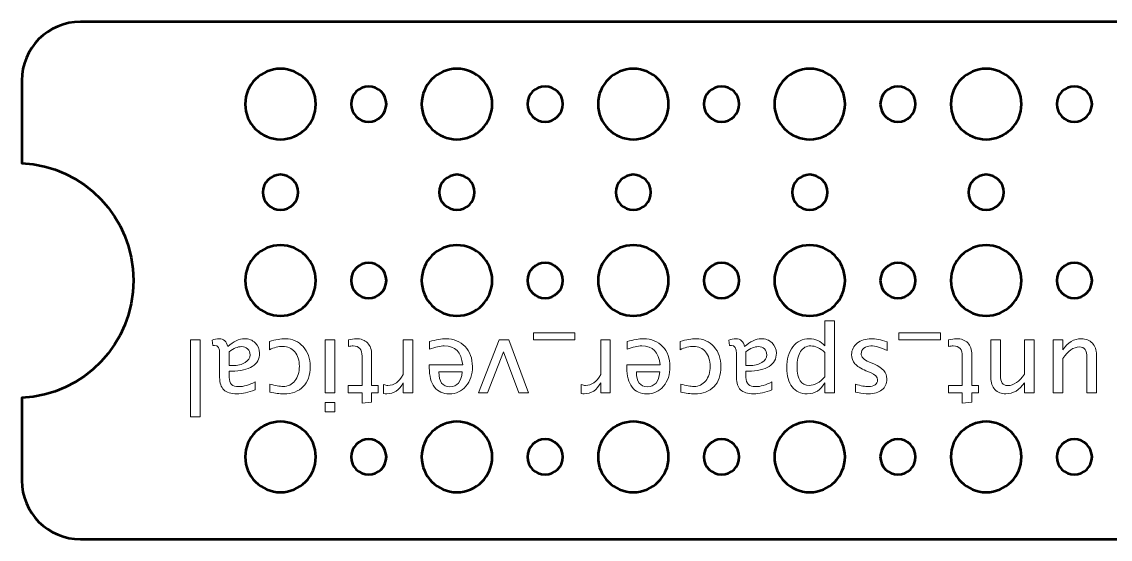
# Model space of a CAD drawing. Header units: centimetres. Extents: x -25.4 to 25.4, y -5.2 to 5.2.
# Drawn here: x -15.7 to -6.45, y 0.8 to 5.2 of the extents above; entities that cross this region are included whole.
import ezdxf

# ---------------------------------------------------------------- set-up
doc = ezdxf.new("R2010")
doc.units = ezdxf.units.CM
doc.header["$MEASUREMENT"] = 0
doc.layers.add('Layer 1', color=7, linetype='Continuous')

msp = doc.modelspace()

# ---------------------------------------------------------------- linework, layer by layer
at = {"layer": 'Layer 1', "lineweight": 53}
for points, knots in [([(15.2, 0.8), (15.2, 0.8), (-15.2, 0.8), (-15.2, 0.8), (-15.2, 0.8), (-15.47614, 0.8), (-15.7, 1.02386), (-15.7, 1.3), (-15.7, 1.3), (-15.7, 1.3), (-15.7, 2.00124), (-15.7, 2.00124), (-15.7, 2.00124), (-15.17095, 2.02729), (-14.75, 2.46449), (-14.75, 3), (-14.75, 3), (-14.75, 3.53551), (-15.17095, 3.97271), (-15.7, 3.99876), (-15.7, 3.99876), (-15.7, 3.99876), (-15.7, 4.7), (-15.7, 4.7), (-15.7, 4.7), (-15.7, 4.97614), (-15.47614, 5.2), (-15.2, 5.2), (-15.2, 5.2), (-15.2, 5.2), (15.2, 5.2), (15.2, 5.2), (15.2, 5.2), (15.47614, 5.2), (15.7, 4.97614), (15.7, 4.7), (15.7, 4.7), (15.7, 4.7), (15.7, 3.99876), (15.7, 3.99876), (15.7, 3.99876), (15.17095, 3.97271), (14.75, 3.53551), (14.75, 3), (14.75, 3), (14.75, 2.46449), (15.17095, 2.02729), (15.7, 2.00124), (15.7, 2.00124), (15.7, 2.00124), (15.7, 1.3), (15.7, 1.3), (15.7, 1.3), (15.7, 1.02386), (15.47614, 0.8), (15.2, 0.8)], [0, 0, 0, 0, 0.0666667, 0.0666667, 0.0666667, 0.0666667, 0.1333333, 0.1333333, 0.1333333, 0.1333333, 0.2, 0.2, 0.2, 0.2, 0.2666667, 0.2666667, 0.2666667, 0.2666667, 0.3333333, 0.3333333, 0.3333333, 0.3333333, 0.4, 0.4, 0.4, 0.4, 0.4666667, 0.4666667, 0.4666667, 0.4666667, 0.5333333, 0.5333333, 0.5333333, 0.5333333, 0.6, 0.6, 0.6, 0.6, 0.6666667, 0.6666667, 0.6666667, 0.6666667, 0.7333333, 0.7333333, 0.7333333, 0.7333333, 0.8, 0.8, 0.8, 0.8, 0.8666667, 0.8666667, 0.8666667, 0.8666667, 1, 1, 1, 1]), ([(-13.8, 4.5), (-13.8, 4.66569), (-13.66569, 4.8), (-13.5, 4.8), (-13.5, 4.8), (-13.33431, 4.8), (-13.2, 4.66569), (-13.2, 4.5), (-13.2, 4.5), (-13.2, 4.33431), (-13.33431, 4.2), (-13.5, 4.2), (-13.5, 4.2), (-13.66569, 4.2), (-13.8, 4.33431), (-13.8, 4.5)], [0, 0, 0, 0, 0.2, 0.2, 0.2, 0.2, 0.4, 0.4, 0.4, 0.4, 0.6, 0.6, 0.6, 0.6, 1, 1, 1, 1]), ([(-12.3, 4.5), (-12.3, 4.66569), (-12.16569, 4.8), (-12, 4.8), (-12, 4.8), (-11.83431, 4.8), (-11.7, 4.66569), (-11.7, 4.5), (-11.7, 4.5), (-11.7, 4.33431), (-11.83431, 4.2), (-12, 4.2), (-12, 4.2), (-12.16569, 4.2), (-12.3, 4.33431), (-12.3, 4.5)], [0, 0, 0, 0, 0.2, 0.2, 0.2, 0.2, 0.4, 0.4, 0.4, 0.4, 0.6, 0.6, 0.6, 0.6, 1, 1, 1, 1]), ([(-10.8, 4.5), (-10.8, 4.66569), (-10.66569, 4.8), (-10.5, 4.8), (-10.5, 4.8), (-10.33431, 4.8), (-10.2, 4.66569), (-10.2, 4.5), (-10.2, 4.5), (-10.2, 4.33431), (-10.33431, 4.2), (-10.5, 4.2), (-10.5, 4.2), (-10.66569, 4.2), (-10.8, 4.33431), (-10.8, 4.5)], [0, 0, 0, 0, 0.2, 0.2, 0.2, 0.2, 0.4, 0.4, 0.4, 0.4, 0.6, 0.6, 0.6, 0.6, 1, 1, 1, 1]), ([(-9.3, 4.5), (-9.3, 4.66569), (-9.16569, 4.8), (-9, 4.8), (-9, 4.8), (-8.83431, 4.8), (-8.7, 4.66569), (-8.7, 4.5), (-8.7, 4.5), (-8.7, 4.33431), (-8.83431, 4.2), (-9, 4.2), (-9, 4.2), (-9.16569, 4.2), (-9.3, 4.33431), (-9.3, 4.5)], [0, 0, 0, 0, 0.2, 0.2, 0.2, 0.2, 0.4, 0.4, 0.4, 0.4, 0.6, 0.6, 0.6, 0.6, 1, 1, 1, 1]), ([(-7.8, 4.5), (-7.8, 4.66569), (-7.66569, 4.8), (-7.5, 4.8), (-7.5, 4.8), (-7.33431, 4.8), (-7.2, 4.66569), (-7.2, 4.5), (-7.2, 4.5), (-7.2, 4.33431), (-7.33431, 4.2), (-7.5, 4.2), (-7.5, 4.2), (-7.66569, 4.2), (-7.8, 4.33431), (-7.8, 4.5)], [0, 0, 0, 0, 0.2, 0.2, 0.2, 0.2, 0.4, 0.4, 0.4, 0.4, 0.6, 0.6, 0.6, 0.6, 1, 1, 1, 1]), ([(-12.9, 4.5), (-12.9, 4.58284), (-12.83284, 4.65), (-12.75, 4.65), (-12.75, 4.65), (-12.66716, 4.65), (-12.6, 4.58284), (-12.6, 4.5), (-12.6, 4.5), (-12.6, 4.41716), (-12.66716, 4.35), (-12.75, 4.35), (-12.75, 4.35), (-12.83284, 4.35), (-12.9, 4.41716), (-12.9, 4.5)], [0, 0, 0, 0, 0.2, 0.2, 0.2, 0.2, 0.4, 0.4, 0.4, 0.4, 0.6, 0.6, 0.6, 0.6, 1, 1, 1, 1]), ([(-11.4, 4.5), (-11.4, 4.58284), (-11.33284, 4.65), (-11.25, 4.65), (-11.25, 4.65), (-11.16716, 4.65), (-11.1, 4.58284), (-11.1, 4.5), (-11.1, 4.5), (-11.1, 4.41716), (-11.16716, 4.35), (-11.25, 4.35), (-11.25, 4.35), (-11.33284, 4.35), (-11.4, 4.41716), (-11.4, 4.5)], [0, 0, 0, 0, 0.2, 0.2, 0.2, 0.2, 0.4, 0.4, 0.4, 0.4, 0.6, 0.6, 0.6, 0.6, 1, 1, 1, 1]), ([(-9.9, 4.5), (-9.9, 4.58284), (-9.83284, 4.65), (-9.75, 4.65), (-9.75, 4.65), (-9.66716, 4.65), (-9.6, 4.58284), (-9.6, 4.5), (-9.6, 4.5), (-9.6, 4.41716), (-9.66716, 4.35), (-9.75, 4.35), (-9.75, 4.35), (-9.83284, 4.35), (-9.9, 4.41716), (-9.9, 4.5)], [0, 0, 0, 0, 0.2, 0.2, 0.2, 0.2, 0.4, 0.4, 0.4, 0.4, 0.6, 0.6, 0.6, 0.6, 1, 1, 1, 1]), ([(-8.4, 4.5), (-8.4, 4.58284), (-8.33284, 4.65), (-8.25, 4.65), (-8.25, 4.65), (-8.16716, 4.65), (-8.1, 4.58284), (-8.1, 4.5), (-8.1, 4.5), (-8.1, 4.41716), (-8.16716, 4.35), (-8.25, 4.35), (-8.25, 4.35), (-8.33284, 4.35), (-8.4, 4.41716), (-8.4, 4.5)], [0, 0, 0, 0, 0.2, 0.2, 0.2, 0.2, 0.4, 0.4, 0.4, 0.4, 0.6, 0.6, 0.6, 0.6, 1, 1, 1, 1]), ([(-6.9, 4.5), (-6.9, 4.58284), (-6.83284, 4.65), (-6.75, 4.65), (-6.75, 4.65), (-6.66716, 4.65), (-6.6, 4.58284), (-6.6, 4.5), (-6.6, 4.5), (-6.6, 4.41716), (-6.66716, 4.35), (-6.75, 4.35), (-6.75, 4.35), (-6.83284, 4.35), (-6.9, 4.41716), (-6.9, 4.5)], [0, 0, 0, 0, 0.2, 0.2, 0.2, 0.2, 0.4, 0.4, 0.4, 0.4, 0.6, 0.6, 0.6, 0.6, 1, 1, 1, 1]), ([(-13.65, 3.75), (-13.65, 3.83284), (-13.58284, 3.9), (-13.5, 3.9), (-13.5, 3.9), (-13.41716, 3.9), (-13.35, 3.83284), (-13.35, 3.75), (-13.35, 3.75), (-13.35, 3.66716), (-13.41716, 3.6), (-13.5, 3.6), (-13.5, 3.6), (-13.58284, 3.6), (-13.65, 3.66716), (-13.65, 3.75)], [0, 0, 0, 0, 0.2, 0.2, 0.2, 0.2, 0.4, 0.4, 0.4, 0.4, 0.6, 0.6, 0.6, 0.6, 1, 1, 1, 1]), ([(-12.15, 3.75), (-12.15, 3.83284), (-12.08284, 3.9), (-12, 3.9), (-12, 3.9), (-11.91716, 3.9), (-11.85, 3.83284), (-11.85, 3.75), (-11.85, 3.75), (-11.85, 3.66716), (-11.91716, 3.6), (-12, 3.6), (-12, 3.6), (-12.08284, 3.6), (-12.15, 3.66716), (-12.15, 3.75)], [0, 0, 0, 0, 0.2, 0.2, 0.2, 0.2, 0.4, 0.4, 0.4, 0.4, 0.6, 0.6, 0.6, 0.6, 1, 1, 1, 1]), ([(-10.65, 3.75), (-10.65, 3.83284), (-10.58284, 3.9), (-10.5, 3.9), (-10.5, 3.9), (-10.41716, 3.9), (-10.35, 3.83284), (-10.35, 3.75), (-10.35, 3.75), (-10.35, 3.66716), (-10.41716, 3.6), (-10.5, 3.6), (-10.5, 3.6), (-10.58284, 3.6), (-10.65, 3.66716), (-10.65, 3.75)], [0, 0, 0, 0, 0.2, 0.2, 0.2, 0.2, 0.4, 0.4, 0.4, 0.4, 0.6, 0.6, 0.6, 0.6, 1, 1, 1, 1]), ([(-9.15, 3.75), (-9.15, 3.83284), (-9.08284, 3.9), (-9, 3.9), (-9, 3.9), (-8.91716, 3.9), (-8.85, 3.83284), (-8.85, 3.75), (-8.85, 3.75), (-8.85, 3.66716), (-8.91716, 3.6), (-9, 3.6), (-9, 3.6), (-9.08284, 3.6), (-9.15, 3.66716), (-9.15, 3.75)], [0, 0, 0, 0, 0.2, 0.2, 0.2, 0.2, 0.4, 0.4, 0.4, 0.4, 0.6, 0.6, 0.6, 0.6, 1, 1, 1, 1]), ([(-7.65, 3.75), (-7.65, 3.83284), (-7.58284, 3.9), (-7.5, 3.9), (-7.5, 3.9), (-7.41716, 3.9), (-7.35, 3.83284), (-7.35, 3.75), (-7.35, 3.75), (-7.35, 3.66716), (-7.41716, 3.6), (-7.5, 3.6), (-7.5, 3.6), (-7.58284, 3.6), (-7.65, 3.66716), (-7.65, 3.75)], [0, 0, 0, 0, 0.2, 0.2, 0.2, 0.2, 0.4, 0.4, 0.4, 0.4, 0.6, 0.6, 0.6, 0.6, 1, 1, 1, 1]), ([(-13.8, 3), (-13.8, 3.16569), (-13.66569, 3.3), (-13.5, 3.3), (-13.5, 3.3), (-13.33431, 3.3), (-13.2, 3.16569), (-13.2, 3), (-13.2, 3), (-13.2, 2.83431), (-13.33431, 2.7), (-13.5, 2.7), (-13.5, 2.7), (-13.66569, 2.7), (-13.8, 2.83431), (-13.8, 3)], [0, 0, 0, 0, 0.2, 0.2, 0.2, 0.2, 0.4, 0.4, 0.4, 0.4, 0.6, 0.6, 0.6, 0.6, 1, 1, 1, 1]), ([(-12.3, 3), (-12.3, 3.16569), (-12.16569, 3.3), (-12, 3.3), (-12, 3.3), (-11.83431, 3.3), (-11.7, 3.16569), (-11.7, 3), (-11.7, 3), (-11.7, 2.83431), (-11.83431, 2.7), (-12, 2.7), (-12, 2.7), (-12.16569, 2.7), (-12.3, 2.83431), (-12.3, 3)], [0, 0, 0, 0, 0.2, 0.2, 0.2, 0.2, 0.4, 0.4, 0.4, 0.4, 0.6, 0.6, 0.6, 0.6, 1, 1, 1, 1]), ([(-10.8, 3), (-10.8, 3.16569), (-10.66569, 3.3), (-10.5, 3.3), (-10.5, 3.3), (-10.33431, 3.3), (-10.2, 3.16569), (-10.2, 3), (-10.2, 3), (-10.2, 2.83431), (-10.33431, 2.7), (-10.5, 2.7), (-10.5, 2.7), (-10.66569, 2.7), (-10.8, 2.83431), (-10.8, 3)], [0, 0, 0, 0, 0.2, 0.2, 0.2, 0.2, 0.4, 0.4, 0.4, 0.4, 0.6, 0.6, 0.6, 0.6, 1, 1, 1, 1]), ([(-9.3, 3), (-9.3, 3.16569), (-9.16569, 3.3), (-9, 3.3), (-9, 3.3), (-8.83431, 3.3), (-8.7, 3.16569), (-8.7, 3), (-8.7, 3), (-8.7, 2.83431), (-8.83431, 2.7), (-9, 2.7), (-9, 2.7), (-9.16569, 2.7), (-9.3, 2.83431), (-9.3, 3)], [0, 0, 0, 0, 0.2, 0.2, 0.2, 0.2, 0.4, 0.4, 0.4, 0.4, 0.6, 0.6, 0.6, 0.6, 1, 1, 1, 1]), ([(-7.8, 3), (-7.8, 3.16569), (-7.66569, 3.3), (-7.5, 3.3), (-7.5, 3.3), (-7.33431, 3.3), (-7.2, 3.16569), (-7.2, 3), (-7.2, 3), (-7.2, 2.83431), (-7.33431, 2.7), (-7.5, 2.7), (-7.5, 2.7), (-7.66569, 2.7), (-7.8, 2.83431), (-7.8, 3)], [0, 0, 0, 0, 0.2, 0.2, 0.2, 0.2, 0.4, 0.4, 0.4, 0.4, 0.6, 0.6, 0.6, 0.6, 1, 1, 1, 1]), ([(-12.9, 3), (-12.9, 3.08284), (-12.83284, 3.15), (-12.75, 3.15), (-12.75, 3.15), (-12.66716, 3.15), (-12.6, 3.08284), (-12.6, 3), (-12.6, 3), (-12.6, 2.91716), (-12.66716, 2.85), (-12.75, 2.85), (-12.75, 2.85), (-12.83284, 2.85), (-12.9, 2.91716), (-12.9, 3)], [0, 0, 0, 0, 0.2, 0.2, 0.2, 0.2, 0.4, 0.4, 0.4, 0.4, 0.6, 0.6, 0.6, 0.6, 1, 1, 1, 1]), ([(-11.4, 3), (-11.4, 3.08284), (-11.33284, 3.15), (-11.25, 3.15), (-11.25, 3.15), (-11.16716, 3.15), (-11.1, 3.08284), (-11.1, 3), (-11.1, 3), (-11.1, 2.91716), (-11.16716, 2.85), (-11.25, 2.85), (-11.25, 2.85), (-11.33284, 2.85), (-11.4, 2.91716), (-11.4, 3)], [0, 0, 0, 0, 0.2, 0.2, 0.2, 0.2, 0.4, 0.4, 0.4, 0.4, 0.6, 0.6, 0.6, 0.6, 1, 1, 1, 1]), ([(-9.9, 3), (-9.9, 3.08284), (-9.83284, 3.15), (-9.75, 3.15), (-9.75, 3.15), (-9.66716, 3.15), (-9.6, 3.08284), (-9.6, 3), (-9.6, 3), (-9.6, 2.91716), (-9.66716, 2.85), (-9.75, 2.85), (-9.75, 2.85), (-9.83284, 2.85), (-9.9, 2.91716), (-9.9, 3)], [0, 0, 0, 0, 0.2, 0.2, 0.2, 0.2, 0.4, 0.4, 0.4, 0.4, 0.6, 0.6, 0.6, 0.6, 1, 1, 1, 1]), ([(-8.4, 3), (-8.4, 3.08284), (-8.33284, 3.15), (-8.25, 3.15), (-8.25, 3.15), (-8.16716, 3.15), (-8.1, 3.08284), (-8.1, 3), (-8.1, 3), (-8.1, 2.91716), (-8.16716, 2.85), (-8.25, 2.85), (-8.25, 2.85), (-8.33284, 2.85), (-8.4, 2.91716), (-8.4, 3)], [0, 0, 0, 0, 0.2, 0.2, 0.2, 0.2, 0.4, 0.4, 0.4, 0.4, 0.6, 0.6, 0.6, 0.6, 1, 1, 1, 1]), ([(-6.9, 3), (-6.9, 3.08284), (-6.83284, 3.15), (-6.75, 3.15), (-6.75, 3.15), (-6.66716, 3.15), (-6.6, 3.08284), (-6.6, 3), (-6.6, 3), (-6.6, 2.91716), (-6.66716, 2.85), (-6.75, 2.85), (-6.75, 2.85), (-6.83284, 2.85), (-6.9, 2.91716), (-6.9, 3)], [0, 0, 0, 0, 0.2, 0.2, 0.2, 0.2, 0.4, 0.4, 0.4, 0.4, 0.6, 0.6, 0.6, 0.6, 1, 1, 1, 1]), ([(-13.8, 1.5), (-13.8, 1.66569), (-13.66569, 1.8), (-13.5, 1.8), (-13.5, 1.8), (-13.33431, 1.8), (-13.2, 1.66569), (-13.2, 1.5), (-13.2, 1.5), (-13.2, 1.33431), (-13.33431, 1.2), (-13.5, 1.2), (-13.5, 1.2), (-13.66569, 1.2), (-13.8, 1.33431), (-13.8, 1.5)], [0, 0, 0, 0, 0.2, 0.2, 0.2, 0.2, 0.4, 0.4, 0.4, 0.4, 0.6, 0.6, 0.6, 0.6, 1, 1, 1, 1]), ([(-12.3, 1.5), (-12.3, 1.66569), (-12.16569, 1.8), (-12, 1.8), (-12, 1.8), (-11.83431, 1.8), (-11.7, 1.66569), (-11.7, 1.5), (-11.7, 1.5), (-11.7, 1.33431), (-11.83431, 1.2), (-12, 1.2), (-12, 1.2), (-12.16569, 1.2), (-12.3, 1.33431), (-12.3, 1.5)], [0, 0, 0, 0, 0.2, 0.2, 0.2, 0.2, 0.4, 0.4, 0.4, 0.4, 0.6, 0.6, 0.6, 0.6, 1, 1, 1, 1]), ([(-10.8, 1.5), (-10.8, 1.66569), (-10.66569, 1.8), (-10.5, 1.8), (-10.5, 1.8), (-10.33431, 1.8), (-10.2, 1.66569), (-10.2, 1.5), (-10.2, 1.5), (-10.2, 1.33431), (-10.33431, 1.2), (-10.5, 1.2), (-10.5, 1.2), (-10.66569, 1.2), (-10.8, 1.33431), (-10.8, 1.5)], [0, 0, 0, 0, 0.2, 0.2, 0.2, 0.2, 0.4, 0.4, 0.4, 0.4, 0.6, 0.6, 0.6, 0.6, 1, 1, 1, 1]), ([(-9.3, 1.5), (-9.3, 1.66569), (-9.16569, 1.8), (-9, 1.8), (-9, 1.8), (-8.83431, 1.8), (-8.7, 1.66569), (-8.7, 1.5), (-8.7, 1.5), (-8.7, 1.33431), (-8.83431, 1.2), (-9, 1.2), (-9, 1.2), (-9.16569, 1.2), (-9.3, 1.33431), (-9.3, 1.5)], [0, 0, 0, 0, 0.2, 0.2, 0.2, 0.2, 0.4, 0.4, 0.4, 0.4, 0.6, 0.6, 0.6, 0.6, 1, 1, 1, 1]), ([(-7.8, 1.5), (-7.8, 1.66569), (-7.66569, 1.8), (-7.5, 1.8), (-7.5, 1.8), (-7.33431, 1.8), (-7.2, 1.66569), (-7.2, 1.5), (-7.2, 1.5), (-7.2, 1.33431), (-7.33431, 1.2), (-7.5, 1.2), (-7.5, 1.2), (-7.66569, 1.2), (-7.8, 1.33431), (-7.8, 1.5)], [0, 0, 0, 0, 0.2, 0.2, 0.2, 0.2, 0.4, 0.4, 0.4, 0.4, 0.6, 0.6, 0.6, 0.6, 1, 1, 1, 1]), ([(-12.9, 1.5), (-12.9, 1.58284), (-12.83284, 1.65), (-12.75, 1.65), (-12.75, 1.65), (-12.66716, 1.65), (-12.6, 1.58284), (-12.6, 1.5), (-12.6, 1.5), (-12.6, 1.41716), (-12.66716, 1.35), (-12.75, 1.35), (-12.75, 1.35), (-12.83284, 1.35), (-12.9, 1.41716), (-12.9, 1.5)], [0, 0, 0, 0, 0.2, 0.2, 0.2, 0.2, 0.4, 0.4, 0.4, 0.4, 0.6, 0.6, 0.6, 0.6, 1, 1, 1, 1]), ([(-11.4, 1.5), (-11.4, 1.58284), (-11.33284, 1.65), (-11.25, 1.65), (-11.25, 1.65), (-11.16716, 1.65), (-11.1, 1.58284), (-11.1, 1.5), (-11.1, 1.5), (-11.1, 1.41716), (-11.16716, 1.35), (-11.25, 1.35), (-11.25, 1.35), (-11.33284, 1.35), (-11.4, 1.41716), (-11.4, 1.5)], [0, 0, 0, 0, 0.2, 0.2, 0.2, 0.2, 0.4, 0.4, 0.4, 0.4, 0.6, 0.6, 0.6, 0.6, 1, 1, 1, 1]), ([(-9.9, 1.5), (-9.9, 1.58284), (-9.83284, 1.65), (-9.75, 1.65), (-9.75, 1.65), (-9.66716, 1.65), (-9.6, 1.58284), (-9.6, 1.5), (-9.6, 1.5), (-9.6, 1.41716), (-9.66716, 1.35), (-9.75, 1.35), (-9.75, 1.35), (-9.83284, 1.35), (-9.9, 1.41716), (-9.9, 1.5)], [0, 0, 0, 0, 0.2, 0.2, 0.2, 0.2, 0.4, 0.4, 0.4, 0.4, 0.6, 0.6, 0.6, 0.6, 1, 1, 1, 1]), ([(-8.4, 1.5), (-8.4, 1.58284), (-8.33284, 1.65), (-8.25, 1.65), (-8.25, 1.65), (-8.16716, 1.65), (-8.1, 1.58284), (-8.1, 1.5), (-8.1, 1.5), (-8.1, 1.41716), (-8.16716, 1.35), (-8.25, 1.35), (-8.25, 1.35), (-8.33284, 1.35), (-8.4, 1.41716), (-8.4, 1.5)], [0, 0, 0, 0, 0.2, 0.2, 0.2, 0.2, 0.4, 0.4, 0.4, 0.4, 0.6, 0.6, 0.6, 0.6, 1, 1, 1, 1]), ([(-6.9, 1.5), (-6.9, 1.58284), (-6.83284, 1.65), (-6.75, 1.65), (-6.75, 1.65), (-6.66716, 1.65), (-6.6, 1.58284), (-6.6, 1.5), (-6.6, 1.5), (-6.6, 1.41716), (-6.66716, 1.35), (-6.75, 1.35), (-6.75, 1.35), (-6.83284, 1.35), (-6.9, 1.41716), (-6.9, 1.5)], [0, 0, 0, 0, 0.2, 0.2, 0.2, 0.2, 0.4, 0.4, 0.4, 0.4, 0.6, 0.6, 0.6, 0.6, 1, 1, 1, 1])]:
    msp.add_open_spline(points, degree=3, knots=knots, dxfattribs=at)
at = {"layer": 'Layer 1', "color": 5, "lineweight": 9}
for points, knots in [([(-8.78999, 2.65809), (-8.78999, 2.65809), (-8.78999, 2.04594), (-8.78999, 2.04594), (-8.78999, 2.04594), (-8.78999, 2.04594), (-8.87127, 2.04594), (-8.87127, 2.04594), (-8.87127, 2.04594), (-8.87127, 2.04594), (-8.87127, 2.13075), (-8.87127, 2.13075), (-8.87127, 2.13075), (-8.90457, 2.06796), (-8.95467, 2.03663), (-9.02141, 2.03663), (-9.02141, 2.03663), (-9.07546, 2.03663), (-9.11793, 2.05625), (-9.14898, 2.09562), (-9.14898, 2.09562), (-9.18002, 2.13499), (-9.19555, 2.18875), (-9.19555, 2.25691), (-9.19555, 2.25691), (-9.19555, 2.33113), (-9.17791, 2.3911), (-9.14277, 2.43654), (-9.14277, 2.43654), (-9.10763, 2.48212), (-9.06135, 2.50484), (-9.00406, 2.50484), (-9.00406, 2.50484), (-8.95086, 2.50484), (-8.90655, 2.48452), (-8.87127, 2.44374), (-8.87127, 2.44374), (-8.87127, 2.44374), (-8.87127, 2.65809), (-8.87127, 2.65809), (-8.87127, 2.65809), (-8.87127, 2.65809), (-8.78999, 2.65809), (-8.78999, 2.65809)], [0, 0, 0, 0, 0.0833333, 0.0833333, 0.0833333, 0.0833333, 0.1666667, 0.1666667, 0.1666667, 0.1666667, 0.25, 0.25, 0.25, 0.25, 0.3333333, 0.3333333, 0.3333333, 0.3333333, 0.4166667, 0.4166667, 0.4166667, 0.4166667, 0.5, 0.5, 0.5, 0.5, 0.5833333, 0.5833333, 0.5833333, 0.5833333, 0.6666667, 0.6666667, 0.6666667, 0.6666667, 0.75, 0.75, 0.75, 0.75, 0.8333333, 0.8333333, 0.8333333, 0.8333333, 1, 1, 1, 1]), ([(-13.94804, 2.43753), (-13.89922, 2.4824), (-13.85223, 2.50484), (-13.80707, 2.50484), (-13.80707, 2.50484), (-13.76996, 2.50484), (-13.73906, 2.49327), (-13.71464, 2.46999), (-13.71464, 2.46999), (-13.69009, 2.4467), (-13.67781, 2.41735), (-13.67781, 2.38193), (-13.67781, 2.38193), (-13.67781, 2.33297), (-13.69842, 2.29529), (-13.73962, 2.26904), (-13.73962, 2.26904), (-13.78083, 2.2428), (-13.83995, 2.22967), (-13.917, 2.22967), (-13.917, 2.22967), (-13.917, 2.22967), (-13.93605, 2.22967), (-13.93605, 2.22967), (-13.93605, 2.22967), (-13.93605, 2.22967), (-13.93605, 2.17563), (-13.93605, 2.17563), (-13.93605, 2.17563), (-13.93605, 2.12356), (-13.90895, 2.09759), (-13.85463, 2.09759), (-13.85463, 2.09759), (-13.81258, 2.09759), (-13.76657, 2.11086), (-13.71676, 2.13739), (-13.71676, 2.13739), (-13.71676, 2.13739), (-13.71676, 2.0705), (-13.71676, 2.0705), (-13.71676, 2.0705), (-13.77151, 2.04792), (-13.82316, 2.03663), (-13.87156, 2.03663), (-13.87156, 2.03663), (-13.92137, 2.03663), (-13.9582, 2.04792), (-13.98177, 2.07064), (-13.98177, 2.07064), (-14.00547, 2.09336), (-14.01733, 2.12835), (-14.01733, 2.17563), (-14.01733, 2.17563), (-14.01733, 2.17563), (-14.01733, 2.3784), (-14.01733, 2.3784), (-14.01733, 2.3784), (-14.01733, 2.42483), (-14.03158, 2.44811), (-14.06023, 2.44811), (-14.06023, 2.44811), (-14.06375, 2.44811), (-14.06898, 2.44755), (-14.07589, 2.44642), (-14.07589, 2.44642), (-14.07589, 2.44642), (-14.08168, 2.49158), (-14.08168, 2.49158), (-14.08168, 2.49158), (-14.06319, 2.50047), (-14.04287, 2.50484), (-14.02057, 2.50484), (-14.02057, 2.50484), (-13.98261, 2.50484), (-13.95848, 2.4824), (-13.94804, 2.43753)], [0, 0, 0, 0, 0.05, 0.05, 0.05, 0.05, 0.1, 0.1, 0.1, 0.1, 0.15, 0.15, 0.15, 0.15, 0.2, 0.2, 0.2, 0.2, 0.25, 0.25, 0.25, 0.25, 0.3, 0.3, 0.3, 0.3, 0.35, 0.35, 0.35, 0.35, 0.4, 0.4, 0.4, 0.4, 0.45, 0.45, 0.45, 0.45, 0.5, 0.5, 0.5, 0.5, 0.55, 0.55, 0.55, 0.55, 0.6, 0.6, 0.6, 0.6, 0.65, 0.65, 0.65, 0.65, 0.7, 0.7, 0.7, 0.7, 0.75, 0.75, 0.75, 0.75, 0.8, 0.8, 0.8, 0.8, 0.85, 0.85, 0.85, 0.85, 0.9, 0.9, 0.9, 0.9, 1, 1, 1, 1]), ([(-13.59469, 2.48113), (-13.54206, 2.49694), (-13.49662, 2.50484), (-13.45838, 2.50484), (-13.45838, 2.50484), (-13.3977, 2.50484), (-13.34747, 2.4824), (-13.30753, 2.43767), (-13.30753, 2.43767), (-13.2676, 2.3928), (-13.24756, 2.33621), (-13.24756, 2.26805), (-13.24756, 2.26805), (-13.24756, 2.19524), (-13.26732, 2.13837), (-13.30683, 2.09773), (-13.30683, 2.09773), (-13.34634, 2.05695), (-13.40151, 2.03663), (-13.47235, 2.03663), (-13.47235, 2.03663), (-13.50721, 2.03663), (-13.54643, 2.04143), (-13.58961, 2.05102), (-13.58961, 2.05102), (-13.58961, 2.05102), (-13.58961, 2.11961), (-13.58961, 2.11961), (-13.58961, 2.11961), (-13.54375, 2.10606), (-13.50636, 2.09929), (-13.47757, 2.09929), (-13.47757, 2.09929), (-13.4358, 2.09929), (-13.40236, 2.11495), (-13.37738, 2.14613), (-13.37738, 2.14613), (-13.35241, 2.17732), (-13.33985, 2.21895), (-13.33985, 2.27088), (-13.33985, 2.27088), (-13.33985, 2.32125), (-13.35283, 2.36189), (-13.37865, 2.39308), (-13.37865, 2.39308), (-13.40448, 2.42412), (-13.4382, 2.43965), (-13.48011, 2.43965), (-13.48011, 2.43965), (-13.51722, 2.43965), (-13.55532, 2.43005), (-13.59469, 2.41086), (-13.59469, 2.41086), (-13.59469, 2.41086), (-13.59469, 2.48113), (-13.59469, 2.48113)], [0, 0, 0, 0, 0.0666667, 0.0666667, 0.0666667, 0.0666667, 0.1333333, 0.1333333, 0.1333333, 0.1333333, 0.2, 0.2, 0.2, 0.2, 0.2666667, 0.2666667, 0.2666667, 0.2666667, 0.3333333, 0.3333333, 0.3333333, 0.3333333, 0.4, 0.4, 0.4, 0.4, 0.4666667, 0.4666667, 0.4666667, 0.4666667, 0.5333333, 0.5333333, 0.5333333, 0.5333333, 0.6, 0.6, 0.6, 0.6, 0.6666667, 0.6666667, 0.6666667, 0.6666667, 0.7333333, 0.7333333, 0.7333333, 0.7333333, 0.8, 0.8, 0.8, 0.8, 0.8666667, 0.8666667, 0.8666667, 0.8666667, 1, 1, 1, 1]), ([(-12.92244, 2.49454), (-12.89732, 2.50145), (-12.87545, 2.50484), (-12.85697, 2.50484), (-12.85697, 2.50484), (-12.81548, 2.50484), (-12.78316, 2.49299), (-12.76002, 2.46928), (-12.76002, 2.46928), (-12.73674, 2.44557), (-12.72517, 2.41269), (-12.72517, 2.3705), (-12.72517, 2.3705), (-12.72517, 2.3705), (-12.72517, 2.10691), (-12.72517, 2.10691), (-12.72517, 2.10691), (-12.72517, 2.10691), (-12.669, 2.10691), (-12.669, 2.10691), (-12.669, 2.10691), (-12.669, 2.10691), (-12.669, 2.04594), (-12.669, 2.04594), (-12.669, 2.04594), (-12.669, 2.04594), (-12.72517, 2.04594), (-12.72517, 2.04594), (-12.72517, 2.04594), (-12.72517, 2.04594), (-12.72517, 1.96481), (-12.72517, 1.96481), (-12.72517, 1.96481), (-12.72517, 1.96481), (-12.80645, 1.95704), (-12.80645, 1.95704), (-12.80645, 1.95704), (-12.80645, 1.95704), (-12.80645, 2.04594), (-12.80645, 2.04594), (-12.80645, 2.04594), (-12.80645, 2.04594), (-12.92413, 2.04594), (-12.92413, 2.04594), (-12.92413, 2.04594), (-12.92413, 2.04594), (-12.92413, 2.10691), (-12.92413, 2.10691), (-12.92413, 2.10691), (-12.92413, 2.10691), (-12.80645, 2.10691), (-12.80645, 2.10691), (-12.80645, 2.10691), (-12.80645, 2.10691), (-12.80645, 2.35583), (-12.80645, 2.35583), (-12.80645, 2.35583), (-12.80645, 2.41453), (-12.83199, 2.44388), (-12.88293, 2.44388), (-12.88293, 2.44388), (-12.8938, 2.44388), (-12.90692, 2.44205), (-12.92244, 2.43852), (-12.92244, 2.43852), (-12.92244, 2.43852), (-12.92244, 2.49454), (-12.92244, 2.49454)], [0, 0, 0, 0, 0.0555556, 0.0555556, 0.0555556, 0.0555556, 0.1111111, 0.1111111, 0.1111111, 0.1111111, 0.1666667, 0.1666667, 0.1666667, 0.1666667, 0.2222222, 0.2222222, 0.2222222, 0.2222222, 0.2777778, 0.2777778, 0.2777778, 0.2777778, 0.3333333, 0.3333333, 0.3333333, 0.3333333, 0.3888889, 0.3888889, 0.3888889, 0.3888889, 0.4444444, 0.4444444, 0.4444444, 0.4444444, 0.5, 0.5, 0.5, 0.5, 0.5555556, 0.5555556, 0.5555556, 0.5555556, 0.6111111, 0.6111111, 0.6111111, 0.6111111, 0.6666667, 0.6666667, 0.6666667, 0.6666667, 0.7222222, 0.7222222, 0.7222222, 0.7222222, 0.7777778, 0.7777778, 0.7777778, 0.7777778, 0.8333333, 0.8333333, 0.8333333, 0.8333333, 0.8888889, 0.8888889, 0.8888889, 0.8888889, 1, 1, 1, 1]), ([(-12.23296, 2.48029), (-12.17835, 2.49666), (-12.13165, 2.50484), (-12.0927, 2.50484), (-12.0927, 2.50484), (-12.02624, 2.50484), (-11.97219, 2.48283), (-11.93056, 2.43894), (-11.93056, 2.43894), (-11.88893, 2.39506), (-11.86805, 2.33819), (-11.86805, 2.2682), (-11.86805, 2.2682), (-11.86805, 2.20032), (-11.88639, 2.14458), (-11.92322, 2.10098), (-11.92322, 2.10098), (-11.96005, 2.05752), (-12.00719, 2.03578), (-12.06462, 2.03578), (-12.06462, 2.03578), (-12.11895, 2.03578), (-12.161, 2.05512), (-12.19063, 2.09378), (-12.19063, 2.09378), (-12.22026, 2.13245), (-12.23508, 2.1872), (-12.23508, 2.25818), (-12.23508, 2.25818), (-12.23508, 2.25818), (-12.23466, 2.28301), (-12.23466, 2.28301), (-12.23466, 2.28301), (-12.23466, 2.28301), (-11.95102, 2.28301), (-11.95102, 2.28301), (-11.95102, 2.28301), (-11.96288, 2.39026), (-12.01523, 2.44388), (-12.10794, 2.44388), (-12.10794, 2.44388), (-12.14195, 2.44388), (-12.18358, 2.43428), (-12.23296, 2.41509), (-12.23296, 2.41509), (-12.23296, 2.41509), (-12.23296, 2.48029), (-12.23296, 2.48029)], [0, 0, 0, 0, 0.0769231, 0.0769231, 0.0769231, 0.0769231, 0.1538462, 0.1538462, 0.1538462, 0.1538462, 0.2307692, 0.2307692, 0.2307692, 0.2307692, 0.3076923, 0.3076923, 0.3076923, 0.3076923, 0.3846154, 0.3846154, 0.3846154, 0.3846154, 0.4615385, 0.4615385, 0.4615385, 0.4615385, 0.5384615, 0.5384615, 0.5384615, 0.5384615, 0.6153846, 0.6153846, 0.6153846, 0.6153846, 0.6923077, 0.6923077, 0.6923077, 0.6923077, 0.7692308, 0.7692308, 0.7692308, 0.7692308, 0.8461538, 0.8461538, 0.8461538, 0.8461538, 1, 1, 1, 1]), ([(-10.99641, 2.55564), (-10.99641, 2.55564), (-10.99641, 2.49468), (-10.99641, 2.49468), (-10.99641, 2.49468), (-10.99641, 2.49468), (-11.34862, 2.49468), (-11.34862, 2.49468), (-11.34862, 2.49468), (-11.34862, 2.49468), (-11.34862, 2.55564), (-11.34862, 2.55564), (-11.34862, 2.55564), (-11.34862, 2.55564), (-10.99641, 2.55564), (-10.99641, 2.55564)], [0, 0, 0, 0, 0.2, 0.2, 0.2, 0.2, 0.4, 0.4, 0.4, 0.4, 0.6, 0.6, 0.6, 0.6, 1, 1, 1, 1]), ([(-10.55331, 2.48029), (-10.4987, 2.49666), (-10.452, 2.50484), (-10.41305, 2.50484), (-10.41305, 2.50484), (-10.34659, 2.50484), (-10.29254, 2.48283), (-10.25091, 2.43894), (-10.25091, 2.43894), (-10.20928, 2.39506), (-10.1884, 2.33819), (-10.1884, 2.2682), (-10.1884, 2.2682), (-10.1884, 2.20032), (-10.20674, 2.14458), (-10.24357, 2.10098), (-10.24357, 2.10098), (-10.2804, 2.05752), (-10.32754, 2.03578), (-10.38497, 2.03578), (-10.38497, 2.03578), (-10.4393, 2.03578), (-10.48135, 2.05512), (-10.51098, 2.09378), (-10.51098, 2.09378), (-10.54061, 2.13245), (-10.55543, 2.1872), (-10.55543, 2.25818), (-10.55543, 2.25818), (-10.55543, 2.25818), (-10.55501, 2.28301), (-10.55501, 2.28301), (-10.55501, 2.28301), (-10.55501, 2.28301), (-10.27137, 2.28301), (-10.27137, 2.28301), (-10.27137, 2.28301), (-10.28323, 2.39026), (-10.33558, 2.44388), (-10.42829, 2.44388), (-10.42829, 2.44388), (-10.4623, 2.44388), (-10.50393, 2.43428), (-10.55331, 2.41509), (-10.55331, 2.41509), (-10.55331, 2.41509), (-10.55331, 2.48029), (-10.55331, 2.48029)], [0, 0, 0, 0, 0.0769231, 0.0769231, 0.0769231, 0.0769231, 0.1538462, 0.1538462, 0.1538462, 0.1538462, 0.2307692, 0.2307692, 0.2307692, 0.2307692, 0.3076923, 0.3076923, 0.3076923, 0.3076923, 0.3846154, 0.3846154, 0.3846154, 0.3846154, 0.4615385, 0.4615385, 0.4615385, 0.4615385, 0.5384615, 0.5384615, 0.5384615, 0.5384615, 0.6153846, 0.6153846, 0.6153846, 0.6153846, 0.6923077, 0.6923077, 0.6923077, 0.6923077, 0.7692308, 0.7692308, 0.7692308, 0.7692308, 0.8461538, 0.8461538, 0.8461538, 0.8461538, 1, 1, 1, 1]), ([(-10.10189, 2.48113), (-10.04926, 2.49694), (-10.00382, 2.50484), (-9.96558, 2.50484), (-9.96558, 2.50484), (-9.9049, 2.50484), (-9.85467, 2.4824), (-9.81473, 2.43767), (-9.81473, 2.43767), (-9.7748, 2.3928), (-9.75476, 2.33621), (-9.75476, 2.26805), (-9.75476, 2.26805), (-9.75476, 2.19524), (-9.77452, 2.13837), (-9.81403, 2.09773), (-9.81403, 2.09773), (-9.85354, 2.05695), (-9.90871, 2.03663), (-9.97955, 2.03663), (-9.97955, 2.03663), (-10.01441, 2.03663), (-10.05363, 2.04143), (-10.09681, 2.05102), (-10.09681, 2.05102), (-10.09681, 2.05102), (-10.09681, 2.11961), (-10.09681, 2.11961), (-10.09681, 2.11961), (-10.05095, 2.10606), (-10.01356, 2.09929), (-9.98477, 2.09929), (-9.98477, 2.09929), (-9.943, 2.09929), (-9.90956, 2.11495), (-9.88458, 2.14613), (-9.88458, 2.14613), (-9.85961, 2.17732), (-9.84705, 2.21895), (-9.84705, 2.27088), (-9.84705, 2.27088), (-9.84705, 2.32125), (-9.86003, 2.36189), (-9.88585, 2.39308), (-9.88585, 2.39308), (-9.91168, 2.42412), (-9.9454, 2.43965), (-9.98731, 2.43965), (-9.98731, 2.43965), (-10.02442, 2.43965), (-10.06252, 2.43005), (-10.10189, 2.41086), (-10.10189, 2.41086), (-10.10189, 2.41086), (-10.10189, 2.48113), (-10.10189, 2.48113)], [0, 0, 0, 0, 0.0666667, 0.0666667, 0.0666667, 0.0666667, 0.1333333, 0.1333333, 0.1333333, 0.1333333, 0.2, 0.2, 0.2, 0.2, 0.2666667, 0.2666667, 0.2666667, 0.2666667, 0.3333333, 0.3333333, 0.3333333, 0.3333333, 0.4, 0.4, 0.4, 0.4, 0.4666667, 0.4666667, 0.4666667, 0.4666667, 0.5333333, 0.5333333, 0.5333333, 0.5333333, 0.6, 0.6, 0.6, 0.6, 0.6666667, 0.6666667, 0.6666667, 0.6666667, 0.7333333, 0.7333333, 0.7333333, 0.7333333, 0.8, 0.8, 0.8, 0.8, 0.8666667, 0.8666667, 0.8666667, 0.8666667, 1, 1, 1, 1]), ([(-9.5541, 2.43753), (-9.50528, 2.4824), (-9.45829, 2.50484), (-9.41313, 2.50484), (-9.41313, 2.50484), (-9.37602, 2.50484), (-9.34512, 2.49327), (-9.3207, 2.46999), (-9.3207, 2.46999), (-9.29615, 2.4467), (-9.28387, 2.41735), (-9.28387, 2.38193), (-9.28387, 2.38193), (-9.28387, 2.33297), (-9.30448, 2.29529), (-9.34568, 2.26904), (-9.34568, 2.26904), (-9.38689, 2.2428), (-9.44601, 2.22967), (-9.52306, 2.22967), (-9.52306, 2.22967), (-9.52306, 2.22967), (-9.54211, 2.22967), (-9.54211, 2.22967), (-9.54211, 2.22967), (-9.54211, 2.22967), (-9.54211, 2.17563), (-9.54211, 2.17563), (-9.54211, 2.17563), (-9.54211, 2.12356), (-9.51501, 2.09759), (-9.46069, 2.09759), (-9.46069, 2.09759), (-9.41864, 2.09759), (-9.37263, 2.11086), (-9.32282, 2.13739), (-9.32282, 2.13739), (-9.32282, 2.13739), (-9.32282, 2.0705), (-9.32282, 2.0705), (-9.32282, 2.0705), (-9.37757, 2.04792), (-9.42922, 2.03663), (-9.47762, 2.03663), (-9.47762, 2.03663), (-9.52743, 2.03663), (-9.56426, 2.04792), (-9.58783, 2.07064), (-9.58783, 2.07064), (-9.61153, 2.09336), (-9.62339, 2.12835), (-9.62339, 2.17563), (-9.62339, 2.17563), (-9.62339, 2.17563), (-9.62339, 2.3784), (-9.62339, 2.3784), (-9.62339, 2.3784), (-9.62339, 2.42483), (-9.63764, 2.44811), (-9.66629, 2.44811), (-9.66629, 2.44811), (-9.66981, 2.44811), (-9.67504, 2.44755), (-9.68195, 2.44642), (-9.68195, 2.44642), (-9.68195, 2.44642), (-9.68774, 2.49158), (-9.68774, 2.49158), (-9.68774, 2.49158), (-9.66925, 2.50047), (-9.64893, 2.50484), (-9.62663, 2.50484), (-9.62663, 2.50484), (-9.58867, 2.50484), (-9.56454, 2.4824), (-9.5541, 2.43753)], [0, 0, 0, 0, 0.05, 0.05, 0.05, 0.05, 0.1, 0.1, 0.1, 0.1, 0.15, 0.15, 0.15, 0.15, 0.2, 0.2, 0.2, 0.2, 0.25, 0.25, 0.25, 0.25, 0.3, 0.3, 0.3, 0.3, 0.35, 0.35, 0.35, 0.35, 0.4, 0.4, 0.4, 0.4, 0.45, 0.45, 0.45, 0.45, 0.5, 0.5, 0.5, 0.5, 0.55, 0.55, 0.55, 0.55, 0.6, 0.6, 0.6, 0.6, 0.65, 0.65, 0.65, 0.65, 0.7, 0.7, 0.7, 0.7, 0.75, 0.75, 0.75, 0.75, 0.8, 0.8, 0.8, 0.8, 0.85, 0.85, 0.85, 0.85, 0.9, 0.9, 0.9, 0.9, 1, 1, 1, 1]), ([(-8.34224, 2.47859), (-8.34224, 2.47859), (-8.34224, 2.40409), (-8.34224, 2.40409), (-8.34224, 2.40409), (-8.39544, 2.43062), (-8.44159, 2.44388), (-8.48096, 2.44388), (-8.48096, 2.44388), (-8.50438, 2.44388), (-8.52385, 2.43753), (-8.53924, 2.42483), (-8.53924, 2.42483), (-8.55462, 2.41227), (-8.56238, 2.39647), (-8.56238, 2.37742), (-8.56238, 2.37742), (-8.56238, 2.34962), (-8.54079, 2.32662), (-8.49761, 2.30841), (-8.49761, 2.30841), (-8.49761, 2.30841), (-8.45005, 2.28823), (-8.45005, 2.28823), (-8.45005, 2.28823), (-8.37992, 2.25916), (-8.34478, 2.21711), (-8.34478, 2.1625), (-8.34478, 2.1625), (-8.34478, 2.12342), (-8.35861, 2.09265), (-8.38627, 2.07022), (-8.38627, 2.07022), (-8.41393, 2.04778), (-8.45189, 2.03663), (-8.50001, 2.03663), (-8.50001, 2.03663), (-8.52498, 2.03663), (-8.55603, 2.04002), (-8.59286, 2.04693), (-8.59286, 2.04693), (-8.59286, 2.04693), (-8.60979, 2.05018), (-8.60979, 2.05018), (-8.60979, 2.05018), (-8.60979, 2.05018), (-8.60979, 2.11791), (-8.60979, 2.11791), (-8.60979, 2.11791), (-8.56449, 2.10437), (-8.52837, 2.09759), (-8.50142, 2.09759), (-8.50142, 2.09759), (-8.47771, 2.09759), (-8.45894, 2.10281), (-8.44469, 2.11311), (-8.44469, 2.11311), (-8.43058, 2.12342), (-8.42352, 2.13724), (-8.42352, 2.1546), (-8.42352, 2.1546), (-8.42352, 2.17901), (-8.44328, 2.19976), (-8.48293, 2.21655), (-8.48293, 2.21655), (-8.48293, 2.21655), (-8.52202, 2.23306), (-8.52202, 2.23306), (-8.52202, 2.23306), (-8.56633, 2.25169), (-8.59766, 2.27144), (-8.616, 2.29218), (-8.616, 2.29218), (-8.63449, 2.31293), (-8.64366, 2.33889), (-8.64366, 2.36994), (-8.64366, 2.36994), (-8.64366, 2.40931), (-8.62814, 2.44162), (-8.59695, 2.46688), (-8.59695, 2.46688), (-8.56591, 2.49214), (-8.52611, 2.50484), (-8.47771, 2.50484), (-8.47771, 2.50484), (-8.44046, 2.50484), (-8.39544, 2.49609), (-8.34224, 2.47859)], [0, 0, 0, 0, 0.0434783, 0.0434783, 0.0434783, 0.0434783, 0.0869565, 0.0869565, 0.0869565, 0.0869565, 0.1304348, 0.1304348, 0.1304348, 0.1304348, 0.173913, 0.173913, 0.173913, 0.173913, 0.2173913, 0.2173913, 0.2173913, 0.2173913, 0.2608696, 0.2608696, 0.2608696, 0.2608696, 0.3043478, 0.3043478, 0.3043478, 0.3043478, 0.3478261, 0.3478261, 0.3478261, 0.3478261, 0.3913043, 0.3913043, 0.3913043, 0.3913043, 0.4347826, 0.4347826, 0.4347826, 0.4347826, 0.4782609, 0.4782609, 0.4782609, 0.4782609, 0.5217391, 0.5217391, 0.5217391, 0.5217391, 0.5652174, 0.5652174, 0.5652174, 0.5652174, 0.6086957, 0.6086957, 0.6086957, 0.6086957, 0.6521739, 0.6521739, 0.6521739, 0.6521739, 0.6956522, 0.6956522, 0.6956522, 0.6956522, 0.7391304, 0.7391304, 0.7391304, 0.7391304, 0.7826087, 0.7826087, 0.7826087, 0.7826087, 0.826087, 0.826087, 0.826087, 0.826087, 0.8695652, 0.8695652, 0.8695652, 0.8695652, 0.9130435, 0.9130435, 0.9130435, 0.9130435, 1, 1, 1, 1]), ([(-7.88927, 2.55564), (-7.88927, 2.55564), (-7.88927, 2.49468), (-7.88927, 2.49468), (-7.88927, 2.49468), (-7.88927, 2.49468), (-8.24148, 2.49468), (-8.24148, 2.49468), (-8.24148, 2.49468), (-8.24148, 2.49468), (-8.24148, 2.55564), (-8.24148, 2.55564), (-8.24148, 2.55564), (-8.24148, 2.55564), (-7.88927, 2.55564), (-7.88927, 2.55564)], [0, 0, 0, 0, 0.2, 0.2, 0.2, 0.2, 0.4, 0.4, 0.4, 0.4, 0.6, 0.6, 0.6, 0.6, 1, 1, 1, 1]), ([(-7.819, 2.49454), (-7.79388, 2.50145), (-7.77201, 2.50484), (-7.75353, 2.50484), (-7.75353, 2.50484), (-7.71204, 2.50484), (-7.67972, 2.49299), (-7.65658, 2.46928), (-7.65658, 2.46928), (-7.6333, 2.44557), (-7.62173, 2.41269), (-7.62173, 2.3705), (-7.62173, 2.3705), (-7.62173, 2.3705), (-7.62173, 2.10691), (-7.62173, 2.10691), (-7.62173, 2.10691), (-7.62173, 2.10691), (-7.56556, 2.10691), (-7.56556, 2.10691), (-7.56556, 2.10691), (-7.56556, 2.10691), (-7.56556, 2.04594), (-7.56556, 2.04594), (-7.56556, 2.04594), (-7.56556, 2.04594), (-7.62173, 2.04594), (-7.62173, 2.04594), (-7.62173, 2.04594), (-7.62173, 2.04594), (-7.62173, 1.96481), (-7.62173, 1.96481), (-7.62173, 1.96481), (-7.62173, 1.96481), (-7.70301, 1.95704), (-7.70301, 1.95704), (-7.70301, 1.95704), (-7.70301, 1.95704), (-7.70301, 2.04594), (-7.70301, 2.04594), (-7.70301, 2.04594), (-7.70301, 2.04594), (-7.82069, 2.04594), (-7.82069, 2.04594), (-7.82069, 2.04594), (-7.82069, 2.04594), (-7.82069, 2.10691), (-7.82069, 2.10691), (-7.82069, 2.10691), (-7.82069, 2.10691), (-7.70301, 2.10691), (-7.70301, 2.10691), (-7.70301, 2.10691), (-7.70301, 2.10691), (-7.70301, 2.35583), (-7.70301, 2.35583), (-7.70301, 2.35583), (-7.70301, 2.41453), (-7.72855, 2.44388), (-7.77949, 2.44388), (-7.77949, 2.44388), (-7.79036, 2.44388), (-7.80348, 2.44205), (-7.819, 2.43852), (-7.819, 2.43852), (-7.819, 2.43852), (-7.819, 2.49454), (-7.819, 2.49454)], [0, 0, 0, 0, 0.0555556, 0.0555556, 0.0555556, 0.0555556, 0.1111111, 0.1111111, 0.1111111, 0.1111111, 0.1666667, 0.1666667, 0.1666667, 0.1666667, 0.2222222, 0.2222222, 0.2222222, 0.2222222, 0.2777778, 0.2777778, 0.2777778, 0.2777778, 0.3333333, 0.3333333, 0.3333333, 0.3333333, 0.3888889, 0.3888889, 0.3888889, 0.3888889, 0.4444444, 0.4444444, 0.4444444, 0.4444444, 0.5, 0.5, 0.5, 0.5, 0.5555556, 0.5555556, 0.5555556, 0.5555556, 0.6111111, 0.6111111, 0.6111111, 0.6111111, 0.6666667, 0.6666667, 0.6666667, 0.6666667, 0.7222222, 0.7222222, 0.7222222, 0.7222222, 0.7777778, 0.7777778, 0.7777778, 0.7777778, 0.8333333, 0.8333333, 0.8333333, 0.8333333, 0.8888889, 0.8888889, 0.8888889, 0.8888889, 1, 1, 1, 1]), ([(-6.84844, 2.49468), (-6.84844, 2.49468), (-6.84844, 2.4103), (-6.84844, 2.4103), (-6.84844, 2.4103), (-6.80512, 2.47337), (-6.75249, 2.50484), (-6.69068, 2.50484), (-6.69068, 2.50484), (-6.65145, 2.50484), (-6.62027, 2.49256), (-6.59712, 2.46787), (-6.59712, 2.46787), (-6.57384, 2.44317), (-6.56227, 2.41001), (-6.56227, 2.3681), (-6.56227, 2.3681), (-6.56227, 2.3681), (-6.56227, 2.04594), (-6.56227, 2.04594), (-6.56227, 2.04594), (-6.56227, 2.04594), (-6.64355, 2.04594), (-6.64355, 2.04594), (-6.64355, 2.04594), (-6.64355, 2.04594), (-6.64355, 2.34157), (-6.64355, 2.34157), (-6.64355, 2.34157), (-6.64355, 2.3753), (-6.64849, 2.39915), (-6.65823, 2.41326), (-6.65823, 2.41326), (-6.6681, 2.42751), (-6.68447, 2.43457), (-6.70747, 2.43457), (-6.70747, 2.43457), (-6.75715, 2.43457), (-6.80428, 2.40197), (-6.84844, 2.33663), (-6.84844, 2.33663), (-6.84844, 2.33663), (-6.84844, 2.04594), (-6.84844, 2.04594), (-6.84844, 2.04594), (-6.84844, 2.04594), (-6.92973, 2.04594), (-6.92973, 2.04594), (-6.92973, 2.04594), (-6.92973, 2.04594), (-6.92973, 2.49468), (-6.92973, 2.49468), (-6.92973, 2.49468), (-6.92973, 2.49468), (-6.84844, 2.49468), (-6.84844, 2.49468)], [0, 0, 0, 0, 0.0666667, 0.0666667, 0.0666667, 0.0666667, 0.1333333, 0.1333333, 0.1333333, 0.1333333, 0.2, 0.2, 0.2, 0.2, 0.2666667, 0.2666667, 0.2666667, 0.2666667, 0.3333333, 0.3333333, 0.3333333, 0.3333333, 0.4, 0.4, 0.4, 0.4, 0.4666667, 0.4666667, 0.4666667, 0.4666667, 0.5333333, 0.5333333, 0.5333333, 0.5333333, 0.6, 0.6, 0.6, 0.6, 0.6666667, 0.6666667, 0.6666667, 0.6666667, 0.7333333, 0.7333333, 0.7333333, 0.7333333, 0.8, 0.8, 0.8, 0.8, 0.8666667, 0.8666667, 0.8666667, 0.8666667, 1, 1, 1, 1]), ([(-14.18426, 2.49468), (-14.18426, 2.49468), (-14.18426, 1.8419), (-14.18426, 1.8419), (-14.18426, 1.8419), (-14.18426, 1.8419), (-14.26554, 1.8419), (-14.26554, 1.8419), (-14.26554, 1.8419), (-14.26554, 1.8419), (-14.26554, 2.49468), (-14.26554, 2.49468), (-14.26554, 2.49468), (-14.26554, 2.49468), (-14.18426, 2.49468), (-14.18426, 2.49468)], [0, 0, 0, 0, 0.2, 0.2, 0.2, 0.2, 0.4, 0.4, 0.4, 0.4, 0.6, 0.6, 0.6, 0.6, 1, 1, 1, 1]), ([(-13.93605, 2.39322), (-13.93605, 2.39322), (-13.93605, 2.27793), (-13.93605, 2.27793), (-13.93605, 2.27793), (-13.93605, 2.27793), (-13.90994, 2.27709), (-13.90994, 2.27709), (-13.90994, 2.27709), (-13.86479, 2.27709), (-13.82838, 2.28541), (-13.80058, 2.30206), (-13.80058, 2.30206), (-13.77292, 2.31885), (-13.75909, 2.34101), (-13.75909, 2.36867), (-13.75909, 2.36867), (-13.75909, 2.388), (-13.76601, 2.40437), (-13.7797, 2.41777), (-13.7797, 2.41777), (-13.79353, 2.43118), (-13.81032, 2.43795), (-13.83021, 2.43795), (-13.83021, 2.43795), (-13.86408, 2.43795), (-13.89936, 2.423), (-13.93605, 2.39322)], [0, 0, 0, 0, 0.125, 0.125, 0.125, 0.125, 0.25, 0.25, 0.25, 0.25, 0.375, 0.375, 0.375, 0.375, 0.5, 0.5, 0.5, 0.5, 0.625, 0.625, 0.625, 0.625, 0.75, 0.75, 0.75, 0.75, 1, 1, 1, 1]), ([(-13.03843, 2.49468), (-13.03843, 2.49468), (-13.03843, 2.04594), (-13.03843, 2.04594), (-13.03843, 2.04594), (-13.03843, 2.04594), (-13.11971, 2.04594), (-13.11971, 2.04594), (-13.11971, 2.04594), (-13.11971, 2.04594), (-13.11971, 2.49468), (-13.11971, 2.49468), (-13.11971, 2.49468), (-13.11971, 2.49468), (-13.03843, 2.49468), (-13.03843, 2.49468)], [0, 0, 0, 0, 0.2, 0.2, 0.2, 0.2, 0.4, 0.4, 0.4, 0.4, 0.6, 0.6, 0.6, 0.6, 1, 1, 1, 1]), ([(-12.37535, 2.49468), (-12.37535, 2.49468), (-12.37535, 2.04594), (-12.37535, 2.04594), (-12.37535, 2.04594), (-12.37535, 2.04594), (-12.45663, 2.04594), (-12.45663, 2.04594), (-12.45663, 2.04594), (-12.45663, 2.04594), (-12.45663, 2.13075), (-12.45663, 2.13075), (-12.45663, 2.13075), (-12.48895, 2.06796), (-12.53579, 2.03663), (-12.59732, 2.03663), (-12.59732, 2.03663), (-12.60564, 2.03663), (-12.61439, 2.03734), (-12.62342, 2.03875), (-12.62342, 2.03875), (-12.62342, 2.03875), (-12.62342, 2.11481), (-12.62342, 2.11481), (-12.62342, 2.11481), (-12.60931, 2.11015), (-12.5969, 2.10775), (-12.58617, 2.10775), (-12.58617, 2.10775), (-12.53452, 2.10775), (-12.49134, 2.13823), (-12.45663, 2.19933), (-12.45663, 2.19933), (-12.45663, 2.19933), (-12.45663, 2.49468), (-12.45663, 2.49468), (-12.45663, 2.49468), (-12.45663, 2.49468), (-12.37535, 2.49468), (-12.37535, 2.49468)], [0, 0, 0, 0, 0.0909091, 0.0909091, 0.0909091, 0.0909091, 0.1818182, 0.1818182, 0.1818182, 0.1818182, 0.2727273, 0.2727273, 0.2727273, 0.2727273, 0.3636364, 0.3636364, 0.3636364, 0.3636364, 0.4545455, 0.4545455, 0.4545455, 0.4545455, 0.5454545, 0.5454545, 0.5454545, 0.5454545, 0.6363636, 0.6363636, 0.6363636, 0.6363636, 0.7272727, 0.7272727, 0.7272727, 0.7272727, 0.8181818, 0.8181818, 0.8181818, 0.8181818, 1, 1, 1, 1]), ([(-11.55889, 2.49468), (-11.55889, 2.49468), (-11.39181, 2.04594), (-11.39181, 2.04594), (-11.39181, 2.04594), (-11.39181, 2.04594), (-11.47309, 2.04594), (-11.47309, 2.04594), (-11.47309, 2.04594), (-11.47309, 2.04594), (-11.60334, 2.39463), (-11.60334, 2.39463), (-11.60334, 2.39463), (-11.60334, 2.39463), (-11.7412, 2.04594), (-11.7412, 2.04594), (-11.7412, 2.04594), (-11.7412, 2.04594), (-11.81769, 2.04594), (-11.81769, 2.04594), (-11.81769, 2.04594), (-11.81769, 2.04594), (-11.64031, 2.49468), (-11.64031, 2.49468), (-11.64031, 2.49468), (-11.64031, 2.49468), (-11.55889, 2.49468), (-11.55889, 2.49468)], [0, 0, 0, 0, 0.125, 0.125, 0.125, 0.125, 0.25, 0.25, 0.25, 0.25, 0.375, 0.375, 0.375, 0.375, 0.5, 0.5, 0.5, 0.5, 0.625, 0.625, 0.625, 0.625, 0.75, 0.75, 0.75, 0.75, 1, 1, 1, 1]), ([(-10.6957, 2.49468), (-10.6957, 2.49468), (-10.6957, 2.04594), (-10.6957, 2.04594), (-10.6957, 2.04594), (-10.6957, 2.04594), (-10.77698, 2.04594), (-10.77698, 2.04594), (-10.77698, 2.04594), (-10.77698, 2.04594), (-10.77698, 2.13075), (-10.77698, 2.13075), (-10.77698, 2.13075), (-10.8093, 2.06796), (-10.85614, 2.03663), (-10.91767, 2.03663), (-10.91767, 2.03663), (-10.92599, 2.03663), (-10.93474, 2.03734), (-10.94377, 2.03875), (-10.94377, 2.03875), (-10.94377, 2.03875), (-10.94377, 2.11481), (-10.94377, 2.11481), (-10.94377, 2.11481), (-10.92966, 2.11015), (-10.91725, 2.10775), (-10.90652, 2.10775), (-10.90652, 2.10775), (-10.85487, 2.10775), (-10.81169, 2.13823), (-10.77698, 2.19933), (-10.77698, 2.19933), (-10.77698, 2.19933), (-10.77698, 2.49468), (-10.77698, 2.49468), (-10.77698, 2.49468), (-10.77698, 2.49468), (-10.6957, 2.49468), (-10.6957, 2.49468)], [0, 0, 0, 0, 0.0909091, 0.0909091, 0.0909091, 0.0909091, 0.1818182, 0.1818182, 0.1818182, 0.1818182, 0.2727273, 0.2727273, 0.2727273, 0.2727273, 0.3636364, 0.3636364, 0.3636364, 0.3636364, 0.4545455, 0.4545455, 0.4545455, 0.4545455, 0.5454545, 0.5454545, 0.5454545, 0.5454545, 0.6363636, 0.6363636, 0.6363636, 0.6363636, 0.7272727, 0.7272727, 0.7272727, 0.7272727, 0.8181818, 0.8181818, 0.8181818, 0.8181818, 1, 1, 1, 1]), ([(-9.54211, 2.39322), (-9.54211, 2.39322), (-9.54211, 2.27793), (-9.54211, 2.27793), (-9.54211, 2.27793), (-9.54211, 2.27793), (-9.516, 2.27709), (-9.516, 2.27709), (-9.516, 2.27709), (-9.47085, 2.27709), (-9.43444, 2.28541), (-9.40664, 2.30206), (-9.40664, 2.30206), (-9.37898, 2.31885), (-9.36515, 2.34101), (-9.36515, 2.36867), (-9.36515, 2.36867), (-9.36515, 2.388), (-9.37207, 2.40437), (-9.38576, 2.41777), (-9.38576, 2.41777), (-9.39959, 2.43118), (-9.41638, 2.43795), (-9.43627, 2.43795), (-9.43627, 2.43795), (-9.47014, 2.43795), (-9.50542, 2.423), (-9.54211, 2.39322)], [0, 0, 0, 0, 0.125, 0.125, 0.125, 0.125, 0.25, 0.25, 0.25, 0.25, 0.375, 0.375, 0.375, 0.375, 0.5, 0.5, 0.5, 0.5, 0.625, 0.625, 0.625, 0.625, 0.75, 0.75, 0.75, 0.75, 1, 1, 1, 1]), ([(-8.87127, 2.38772), (-8.91318, 2.42511), (-8.95312, 2.44388), (-8.99107, 2.44388), (-8.99107, 2.44388), (-9.02847, 2.44388), (-9.0574, 2.42822), (-9.07772, 2.39703), (-9.07772, 2.39703), (-9.09818, 2.36585), (-9.10834, 2.32196), (-9.10834, 2.26523), (-9.10834, 2.26523), (-9.10834, 2.16025), (-9.07362, 2.10775), (-9.0042, 2.10775), (-9.0042, 2.10775), (-8.95876, 2.10775), (-8.91445, 2.13231), (-8.87127, 2.18155), (-8.87127, 2.18155), (-8.87127, 2.18155), (-8.87127, 2.38772), (-8.87127, 2.38772)], [0, 0, 0, 0, 0.1428571, 0.1428571, 0.1428571, 0.1428571, 0.2857143, 0.2857143, 0.2857143, 0.2857143, 0.4285714, 0.4285714, 0.4285714, 0.4285714, 0.5714286, 0.5714286, 0.5714286, 0.5714286, 0.7142857, 0.7142857, 0.7142857, 0.7142857, 1, 1, 1, 1]), ([(-7.09284, 2.49468), (-7.09284, 2.49468), (-7.09284, 2.04594), (-7.09284, 2.04594), (-7.09284, 2.04594), (-7.09284, 2.04594), (-7.17412, 2.04594), (-7.17412, 2.04594), (-7.17412, 2.04594), (-7.17412, 2.04594), (-7.17412, 2.13075), (-7.17412, 2.13075), (-7.17412, 2.13075), (-7.21716, 2.06796), (-7.26994, 2.03663), (-7.33231, 2.03663), (-7.33231, 2.03663), (-7.37154, 2.03663), (-7.40272, 2.04891), (-7.42572, 2.0736), (-7.42572, 2.0736), (-7.44872, 2.09816), (-7.4603, 2.13132), (-7.4603, 2.1728), (-7.4603, 2.1728), (-7.4603, 2.1728), (-7.4603, 2.49468), (-7.4603, 2.49468), (-7.4603, 2.49468), (-7.4603, 2.49468), (-7.37901, 2.49468), (-7.37901, 2.49468), (-7.37901, 2.49468), (-7.37901, 2.49468), (-7.37901, 2.19933), (-7.37901, 2.19933), (-7.37901, 2.19933), (-7.37901, 2.16603), (-7.37408, 2.14232), (-7.36434, 2.12821), (-7.36434, 2.12821), (-7.35446, 2.11396), (-7.33823, 2.10691), (-7.31551, 2.10691), (-7.31551, 2.10691), (-7.26556, 2.10691), (-7.21843, 2.1395), (-7.17412, 2.2047), (-7.17412, 2.2047), (-7.17412, 2.2047), (-7.17412, 2.49468), (-7.17412, 2.49468), (-7.17412, 2.49468), (-7.17412, 2.49468), (-7.09284, 2.49468), (-7.09284, 2.49468)], [0, 0, 0, 0, 0.0666667, 0.0666667, 0.0666667, 0.0666667, 0.1333333, 0.1333333, 0.1333333, 0.1333333, 0.2, 0.2, 0.2, 0.2, 0.2666667, 0.2666667, 0.2666667, 0.2666667, 0.3333333, 0.3333333, 0.3333333, 0.3333333, 0.4, 0.4, 0.4, 0.4, 0.4666667, 0.4666667, 0.4666667, 0.4666667, 0.5333333, 0.5333333, 0.5333333, 0.5333333, 0.6, 0.6, 0.6, 0.6, 0.6666667, 0.6666667, 0.6666667, 0.6666667, 0.7333333, 0.7333333, 0.7333333, 0.7333333, 0.8, 0.8, 0.8, 0.8, 0.8666667, 0.8666667, 0.8666667, 0.8666667, 1, 1, 1, 1]), ([(-11.95526, 2.22205), (-11.95526, 2.22205), (-12.15338, 2.22205), (-12.15338, 2.22205), (-12.15338, 2.22205), (-12.15338, 2.13851), (-12.12219, 2.09675), (-12.05996, 2.09675), (-12.05996, 2.09675), (-11.99731, 2.09675), (-11.96245, 2.13851), (-11.95526, 2.22205)], [0, 0, 0, 0, 0.25, 0.25, 0.25, 0.25, 0.5, 0.5, 0.5, 0.5, 1, 1, 1, 1]), ([(-10.27561, 2.22205), (-10.27561, 2.22205), (-10.47373, 2.22205), (-10.47373, 2.22205), (-10.47373, 2.22205), (-10.47373, 2.13851), (-10.44254, 2.09675), (-10.38031, 2.09675), (-10.38031, 2.09675), (-10.31766, 2.09675), (-10.2828, 2.13851), (-10.27561, 2.22205)], [0, 0, 0, 0, 0.25, 0.25, 0.25, 0.25, 0.5, 0.5, 0.5, 0.5, 1, 1, 1, 1]), ([(-13.03843, 1.96382), (-13.03843, 1.96382), (-13.03843, 1.88254), (-13.03843, 1.88254), (-13.03843, 1.88254), (-13.03843, 1.88254), (-13.11971, 1.88254), (-13.11971, 1.88254), (-13.11971, 1.88254), (-13.11971, 1.88254), (-13.11971, 1.96382), (-13.11971, 1.96382), (-13.11971, 1.96382), (-13.11971, 1.96382), (-13.03843, 1.96382), (-13.03843, 1.96382)], [0, 0, 0, 0, 0.2, 0.2, 0.2, 0.2, 0.4, 0.4, 0.4, 0.4, 0.6, 0.6, 0.6, 0.6, 1, 1, 1, 1])]:
    msp.add_open_spline(points, degree=3, knots=knots, dxfattribs=at)

doc.saveas('drawing.dxf')
